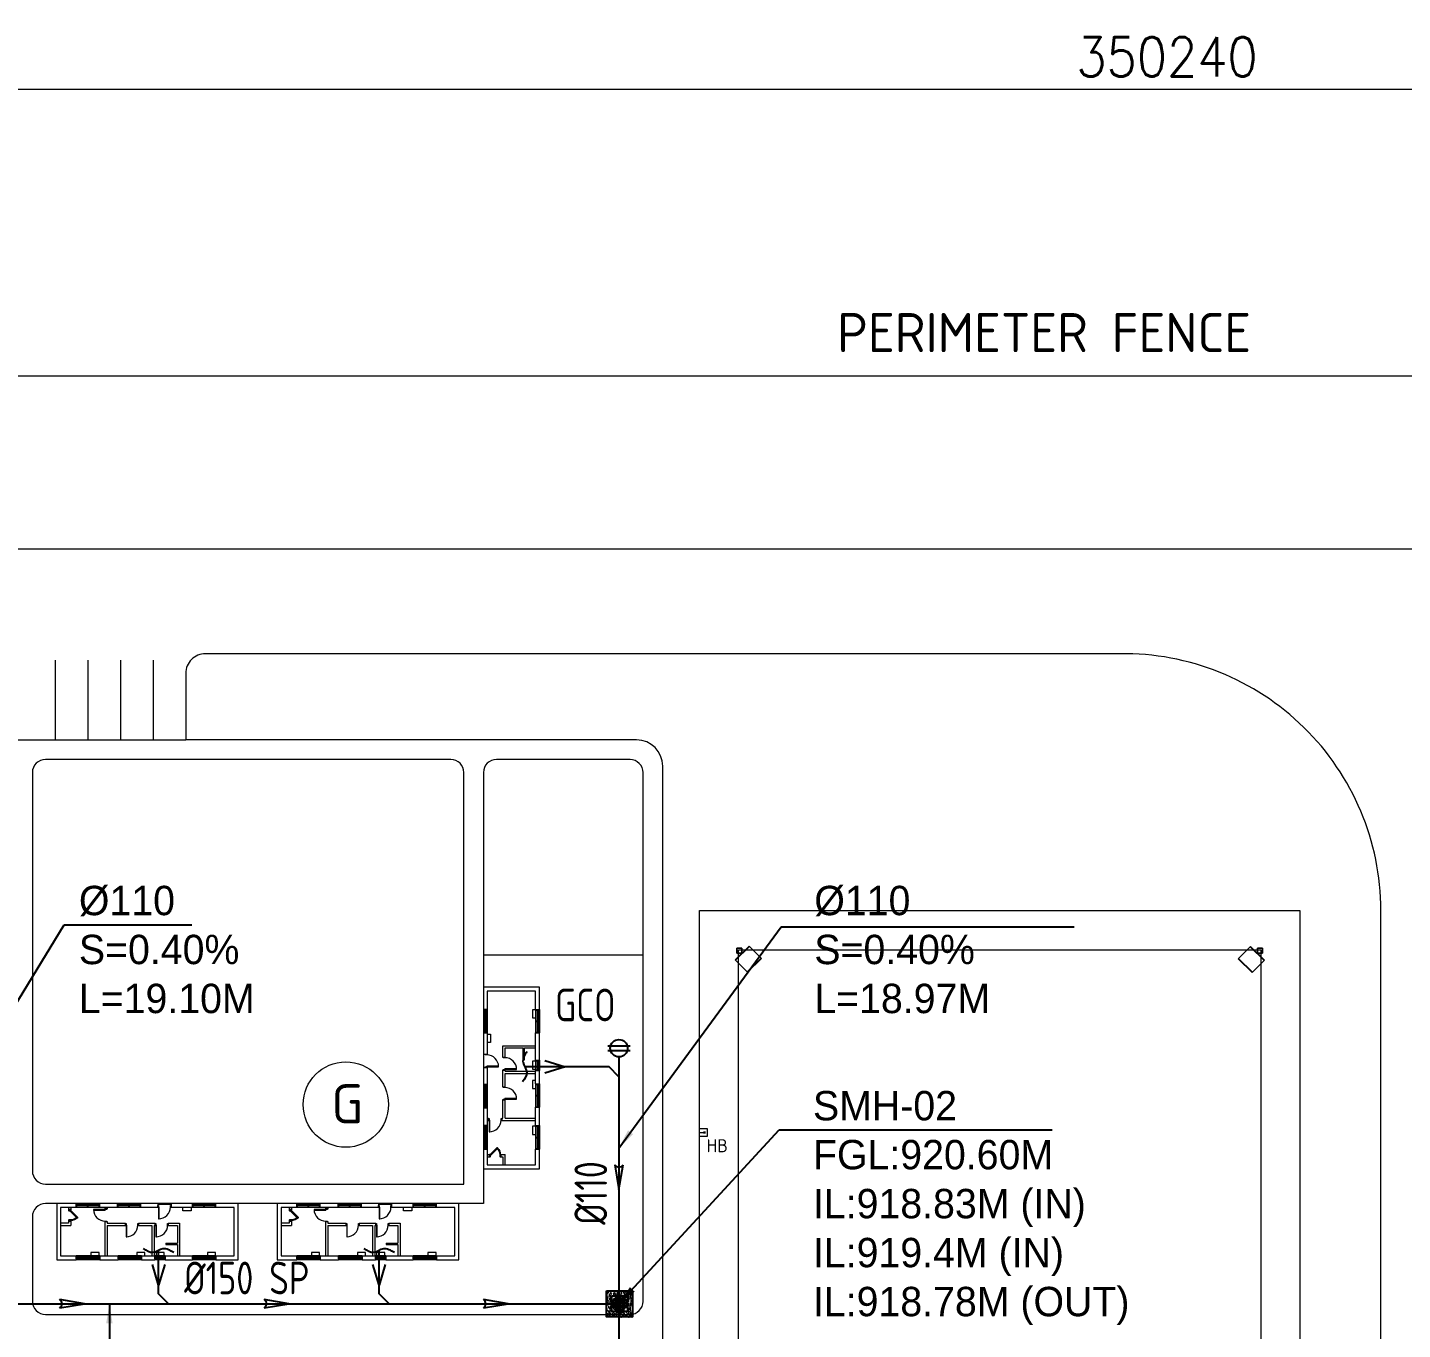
# Model space of a CAD drawing. Header units: metres. Extents: x 6917732 to 8046551, y 3602874 to 4094271.
# Drawn here: x 7232148 to 7337474, y 3994549 to 4094271 of the extents above; entities that cross this region are included whole.
import ezdxf

# ---------------------------------------------------------------- set-up
doc = ezdxf.new("R2010")
doc.units = ezdxf.units.M
doc.header["$LTSCALE"] = 0.5
doc.header["$MEASUREMENT"] = 0
doc.header["$PDMODE"] = 2
doc.header["$PDSIZE"] = 0.1
doc.linetypes.add('03000 - Plant Layout 1$0$CENTER2', pattern=[1.125, 0.75, -0.125, 0.125, -0.125])
doc.linetypes.add('HIDDEN2', pattern=[4.7625, 3.175, -1.5875])
doc.layers.get('0').update_dxf_attribs({"linetype": 'CONTINUOUS'})
doc.layers.get('Defpoints').update_dxf_attribs({"linetype": 'CONTINUOUS'})
for name, color, linetype, lineweight in [('AN-TEXT', 7, 'CONTINUOUS', 40), ('CI-PED-FOOTPATH', 44, 'CONTINUOUS', 0), ('DIMENSION', 2, 'CONTINUOUS', 18), ('Sewer Line', 4, 'CONTINUOUS', 25)]:
    doc.layers.add(name, color=color, linetype=linetype, lineweight=lineweight)
for name, color, linetype in [('AR-P-CAB', 1, 'CONTINUOUS'), ('AR-P-FRM', 5, 'CONTINUOUS'), ('AR-P-WLX', 251, 'CONTINUOUS'), ('CI-BUILDING', 2, 'CONTINUOUS'), ('CI-CEN', 1, '03000 - Plant Layout 1$0$CENTER2'), ('CI-FENCE', 4, 'FENCELINE1'), ('CI-ROAD', 11, 'CONTINUOUS'), ('CI-ROAD-CARPARK', 13, 'CONTINUOUS'), ('E-LFT2', 2, 'CONTINUOUS'), ('FESTIVE AREA', 2, 'CONTINUOUS'), ('P-Detl-Note', 2, 'CONTINUOUS'), ('RD-TXT', 7, 'CONTINUOUS'), ('SANITARY', 6, 'CONTINUOUS'), ('TXT-BLDG NO', 20, 'CONTINUOUS')]:
    doc.layers.add(name, color=color, linetype=linetype)
doc.layers.add('DLX_TERR_OBJ', color=150, linetype='CONTINUOUS', true_color=0x007fff)
doc.layers.get('CI-CEN').off()
doc.styles.add('3.5mm', font='ISO3098B.shx', dxfattribs={"height": 3.5})
doc.styles.add('BASE PLAN SEWER$0$Style-font061', font='font061.shx')
doc.styles.add('ROMANS', font='ROMANS.shx', dxfattribs={"width": 0.9})
doc.linetypes.add('FENCELINE1', pattern='A,6.35,-2.54,[133,ltypeshp.shx,S=2.54,R=0,X=-2.54,Y=0],-2.54,25.4', length=36.83)
doc.dimstyles.new('1-200', dxfattribs={"dimtxt": 3000, "dimasz": 3000, "dimexe": 1000, "dimexo": 1000, "dimgap": 1000, "dimtad": 1, "dimdec": 0, "dimdsep": 46, "dimtxsty": 'ROMANS', "dimcen": 0, "dimclrd": 5, "dimclre": 5, "dimclrt": 2, "dimadec": 0, "dimazin": 2, "dimtfac": 1, "dimtdec": 0, "dimtmove": 2, "dimatfit": 2, "dimfxl": 1, "dimtolj": 1, "dimtzin": 0, "dimlwd": -1, "dimlwe": -1, "dimarcsym": 0})

# ---------------------------------------------------------------- blocks, each defined once
blk = doc.blocks.new('flow direction')
at = {"layer": 'Sewer Line'}
for p, q in [((40, 70), (-380, 0)), ((-380, 0), (40, -70))]:
    blk.add_line(p, q, dxfattribs=at)
blk.add_arc((82, 0), 81.6, 120.66, 239.34, dxfattribs=at)
blk = doc.blocks.new('*D149')
at = {"layer": 'Defpoints', "color": 0, "lineweight": -3, "transparency": 16777216}
for p in [(7144316, 4089521), (7144316, 4067568, 33), (7494556, 4067567, 33)]:
    blk.add_point(p, dxfattribs=at)
at = {"layer": 'DIMENSION', "color": 5, "transparency": 16777216}
for p, q in [((7144316, 4067668), (7144316, 4089621)), ((7491556, 4089521), (7147316, 4089521)), ((7494556, 4067667), (7494556, 4089621))]:
    blk.add_line(p, q, dxfattribs=at)
at = {"layer": 'DIMENSION', "color": 5, "lineweight": -3, "transparency": 16777216}
for points in [[(7147316, 4090021), (7147316, 4089021), (7144316, 4089521)], [(7491556, 4090021), (7491556, 4089021), (7494556, 4089521)]]:
    blk.add_solid(points, dxfattribs=at)
at = {"layer": 'DIMENSION', "color": 2, "transparency": 16777216, "insert": (7319436, 4092021), "char_height": 3000, "attachment_point": 5, "style": 'ROMANS', "bg_fill": 3, "box_fill_scale": 1.25, "bg_fill_color": 256, "bg_fill_true_color": 13158600, "bg_fill_transparency": 0}
blk.add_mtext('\\A1;350240', dxfattribs=at)
blk = doc.blocks.new('CMU-Dr_900')
at = {"color": 15, "lineweight": 0}
blk.add_line((0, 0), (-45, 0), dxfattribs=at)
for points in [[(-950, 0), (-900, 0), (-900, -125), (-950, -125)], [(-45, 0), (0, 0), (0, 900), (-45, 900)], [(0, 0), (50, 0), (50, -125), (0, -125)]]:
    blk.add_lwpolyline(points, close=True, dxfattribs=at)
blk.add_arc((0, 0), 900, 90, 180, dxfattribs=at)
blk = doc.blocks.new('CMU-Dr_760')
blk.add_line((0, 0), (-45, 0))
for points in [[(-810, 0), (-760, 0), (-760, -125), (-810, -125)], [(-32, -32), (0, 0), (-537, 537), (-569, 506)], [(0, 0), (50, 0), (50, -125), (0, -125)]]:
    blk.add_lwpolyline(points, close=True)
blk.add_arc((0, 0), 760, 135, 180)
blk = doc.blocks.new('sdsxdc')
at = {"layer": 'AR-P-CAB', "color": 15, "lineweight": 0, "extrusion": (-1.20157e-07, -1.90105e-07, 1), "elevation": 645}
for points in [[(7271070, 4019035), (7270819, 4019035), (7270819, 4018408), (7271070, 4018408)], [(7267370, 4017165), (7267621, 4017165), (7267621, 4016538), (7267370, 4016538)], [(7271070, 4015106), (7270819, 4015106), (7270819, 4014479), (7271070, 4014479)], [(7271070, 4013629), (7270819, 4013629), (7270819, 4013002), (7271070, 4013002)], [(7271070, 4010115), (7270819, 4010115), (7270819, 4009488), (7271070, 4009488)]]:
    blk.add_lwpolyline(points, dxfattribs=at)
at = {"layer": 'AR-P-CAB', "color": 15, "lineweight": 0, "extrusion": (-2.00393e-07, 1.37106e-07, 1), "elevation": 200}
for points in [[(7244682, 4003891), (7244682, 4003640), (7244054, 4003640), (7244054, 4003891)], [(7261578, 4003891), (7261578, 4003640), (7260951, 4003640), (7260951, 4003891)], [(7237632, 4000192), (7237632, 4000443), (7237004, 4000443), (7237004, 4000192)], [(7241145, 4000192), (7241145, 4000443), (7240518, 4000443), (7240518, 4000192)], [(7242623, 4000192), (7242623, 4000443), (7241995, 4000443), (7241995, 4000192)], [(7246552, 4000191), (7246552, 4000442), (7245924, 4000442), (7245924, 4000191)], [(7254528, 4000191), (7254528, 4000442), (7253900, 4000442), (7253900, 4000191)], [(7258042, 4000191), (7258042, 4000442), (7257414, 4000442), (7257414, 4000191)], [(7259519, 4000191), (7259519, 4000442), (7258891, 4000442), (7258891, 4000191)], [(7263448, 4000191), (7263448, 4000442), (7262820, 4000442), (7262820, 4000191)]]:
    blk.add_lwpolyline(points, dxfattribs=at)
at = {"layer": 'AR-P-FRM', "color": 15, "lineweight": 0, "extrusion": (-1.20157e-07, -1.90105e-07, 1)}
for p, q in [((7267072, 4019065, 647), (7267072, 4017265, 647)), ((7267335, 4019015, 647), (7267135, 4019015, 647)), ((7267335, 4018190, 647), (7267135, 4018190, 647)), ((7267235, 4019015, 647), (7267235, 4018190, 647)), ((7267370, 4019065, 647), (7267370, 4017265, 647)), ((7271070, 4019065, 647), (7271070, 4017265, 647)), ((7271106, 4019015, 647), (7271306, 4019015, 647)), ((7271106, 4018190, 647), (7271306, 4018190, 647)), ((7271206, 4019015, 647), (7271206, 4018190, 647)), ((7271368, 4019065, 647), (7271368, 4017265, 647)), ((7267335, 4018140, 647), (7267135, 4018140, 647)), ((7267335, 4017315, 647), (7267135, 4017315, 647)), ((7267235, 4018140, 647), (7267235, 4017315, 647)), ((7271106, 4018140, 647), (7271306, 4018140, 647)), ((7271106, 4017315, 647), (7271306, 4017315, 647)), ((7271206, 4018140, 647), (7271206, 4017315, 647)), ((7267110, 4014627, 647), (7267110, 4015627, 647)), ((7271070, 4015185, 647), (7271070, 4014385, 647)), ((7271106, 4015135, 647), (7271306, 4015135, 647)), ((7271206, 4015135, 647), (7271206, 4014435, 647)), ((7271368, 4015185, 647), (7271368, 4014385, 647)), ((7271106, 4014435, 647), (7271306, 4014435, 647)), ((7267072, 4013324, 647), (7267072, 4011524, 647)), ((7267335, 4013274, 647), (7267135, 4013274, 647)), ((7267235, 4013274, 647), (7267235, 4012449, 647)), ((7267370, 4013324, 647), (7267370, 4011524, 647)), ((7271070, 4013365, 647), (7271070, 4011565, 647)), ((7271106, 4013315, 647), (7271306, 4013315, 647)), ((7271206, 4013315, 647), (7271206, 4012490, 647)), ((7271368, 4013365, 647), (7271368, 4011565, 647)), ((7267335, 4012449, 647), (7267135, 4012449, 647)), ((7267335, 4012399, 647), (7267135, 4012399, 647)), ((7267235, 4012399, 647), (7267235, 4011574, 647)), ((7271106, 4012490, 647), (7271306, 4012490, 647)), ((7271106, 4012440, 647), (7271306, 4012440, 647)), ((7271206, 4012440, 647), (7271206, 4011615, 647)), ((7267335, 4011574, 647), (7267135, 4011574, 647)), ((7271106, 4011615, 647), (7271306, 4011615, 647)), ((7267072, 4010165, 647), (7267072, 4008365, 647)), ((7267335, 4010115, 647), (7267135, 4010115, 647)), ((7267235, 4010115, 647), (7267235, 4009290, 647)), ((7267370, 4010165, 647), (7267370, 4008365, 647)), ((7271070, 4010165, 647), (7271070, 4008365, 647)), ((7271106, 4010115, 647), (7271306, 4010115, 647)), ((7271206, 4010115, 647), (7271206, 4009290, 647)), ((7271368, 4010165, 647), (7271368, 4008365, 647)), ((7267335, 4009290, 647), (7267135, 4009290, 647)), ((7267335, 4009240, 647), (7267135, 4009240, 647)), ((7267235, 4009240, 647), (7267235, 4008415, 647)), ((7271106, 4009290, 647), (7271306, 4009290, 647)), ((7271106, 4009240, 647), (7271306, 4009240, 647)), ((7271206, 4009240, 647), (7271206, 4008415, 647)), ((7267335, 4008415, 647), (7267135, 4008415, 647)), ((7271106, 4008415, 647), (7271306, 4008415, 647))]:
    blk.add_line(p, q, dxfattribs=at)
at = {"layer": 'AR-P-FRM', "color": 15, "lineweight": 0, "extrusion": (-2.00393e-07, 1.37106e-07, 1)}
for p, q in [((7237682, 4004190, 201), (7235882, 4004190, 201)), ((7237682, 4003892, 201), (7235882, 4003892, 201)), ((7235932, 4003927, 201), (7235932, 4004127, 201)), ((7236757, 4004027, 201), (7235932, 4004027, 201)), ((7236757, 4003927, 201), (7236757, 4004127, 201)), ((7236807, 4003927, 201), (7236807, 4004127, 201)), ((7237632, 4004027, 201), (7236807, 4004027, 201)), ((7237632, 4003927, 201), (7237632, 4004127, 201)), ((7240840, 4004190, 201), (7239040, 4004190, 201)), ((7240840, 4003892, 201), (7239040, 4003892, 201)), ((7239090, 4003927, 201), (7239090, 4004127, 201)), ((7239915, 4004027, 201), (7239090, 4004027, 201)), ((7239915, 4003927, 201), (7239915, 4004127, 201)), ((7239965, 4003927, 201), (7239965, 4004127, 201)), ((7240790, 4004027, 201), (7239965, 4004027, 201)), ((7240790, 4003927, 201), (7240790, 4004127, 201)), ((7242143, 4004152, 201), (7243143, 4004152, 201)), ((7246582, 4004189, 201), (7244782, 4004189, 201)), ((7246582, 4003891, 201), (7244782, 4003891, 201)), ((7244832, 4003927, 201), (7244832, 4004127, 201)), ((7245657, 4004027, 201), (7244832, 4004027, 201)), ((7245657, 4003927, 201), (7245657, 4004127, 201)), ((7245707, 4003927, 201), (7245707, 4004127, 201)), ((7246532, 4004027, 201), (7245707, 4004027, 201)), ((7246532, 4003927, 201), (7246532, 4004127, 201)), ((7254578, 4004189, 201), (7252778, 4004189, 201)), ((7254578, 4003891, 201), (7252778, 4003891, 201)), ((7252828, 4003927, 201), (7252828, 4004127, 201)), ((7253653, 4004027, 201), (7252828, 4004027, 201)), ((7253653, 4003927, 201), (7253653, 4004127, 201)), ((7253703, 4003927, 201), (7253703, 4004127, 201)), ((7254528, 4004027, 201), (7253703, 4004027, 201)), ((7254528, 4003927, 201), (7254528, 4004127, 201)), ((7257737, 4004189, 201), (7255937, 4004189, 201)), ((7257737, 4003891, 201), (7255937, 4003891, 201)), ((7255987, 4003927, 201), (7255987, 4004127, 201)), ((7256812, 4004027, 201), (7255987, 4004027, 201)), ((7256812, 4003927, 201), (7256812, 4004127, 201)), ((7256862, 4003927, 201), (7256862, 4004127, 201)), ((7257687, 4004026, 201), (7256862, 4004027, 201)), ((7257687, 4003926, 201), (7257687, 4004126, 201)), ((7259040, 4004151, 201), (7260040, 4004151, 201)), ((7263478, 4004189, 201), (7261678, 4004189, 201)), ((7263478, 4003891, 201), (7261678, 4003891, 201)), ((7261728, 4003926, 201), (7261728, 4004126, 201)), ((7262553, 4004026, 201), (7261728, 4004026, 201)), ((7262553, 4003926, 201), (7262553, 4004126, 201)), ((7262603, 4003926, 201), (7262603, 4004126, 201)), ((7263428, 4004026, 201), (7262603, 4004026, 201)), ((7263428, 4003926, 201), (7263428, 4004126, 201)), ((7237682, 4000192, 201), (7235882, 4000192, 201)), ((7237682, 3999894, 201), (7235882, 3999894, 201)), ((7235932, 4000156, 201), (7235932, 3999956, 201)), ((7236757, 4000056, 201), (7235932, 4000056, 201)), ((7236757, 4000156, 201), (7236757, 3999956, 201)), ((7236807, 4000156, 201), (7236807, 3999956, 201)), ((7237632, 4000056, 201), (7236807, 4000056, 201)), ((7237632, 4000156, 201), (7237632, 3999956, 201)), ((7240882, 4000192, 201), (7239082, 4000192, 201)), ((7240882, 3999894, 201), (7239082, 3999894, 201)), ((7239132, 4000156, 201), (7239132, 3999956, 201)), ((7239957, 4000056, 201), (7239132, 4000056, 201)), ((7239957, 4000156, 201), (7239957, 3999956, 201)), ((7240007, 4000156, 201), (7240007, 3999956, 201)), ((7240832, 4000056, 201), (7240007, 4000056, 201)), ((7240832, 4000156, 201), (7240832, 3999956, 201)), ((7242702, 4000192, 201), (7241902, 4000192, 201)), ((7242702, 3999894, 201), (7241902, 3999894, 201)), ((7241952, 4000156, 201), (7241952, 3999956, 201)), ((7242652, 4000056, 201), (7241952, 4000056, 201)), ((7242652, 4000156, 201), (7242652, 3999956, 201)), ((7246582, 4000191, 201), (7244782, 4000191, 201)), ((7246582, 3999893, 201), (7244782, 3999893, 201)), ((7244832, 4000156, 201), (7244832, 3999956, 201)), ((7245657, 4000056, 201), (7244832, 4000056, 201)), ((7245657, 4000156, 201), (7245657, 3999956, 201)), ((7245707, 4000156, 201), (7245707, 3999956, 201)), ((7246532, 4000056, 201), (7245707, 4000056, 201)), ((7246532, 4000156, 201), (7246532, 3999956, 201)), ((7254578, 4000191, 201), (7252778, 4000191, 201)), ((7254578, 3999893, 201), (7252778, 3999893, 201)), ((7252828, 4000156, 201), (7252828, 3999956, 201)), ((7253653, 4000056, 201), (7252828, 4000056, 201)), ((7253653, 4000156, 201), (7253653, 3999956, 201)), ((7253703, 4000156, 201), (7253703, 3999956, 201)), ((7254528, 4000056, 201), (7253703, 4000056, 201)), ((7254528, 4000156, 201), (7254528, 3999956, 201)), ((7257778, 4000191, 201), (7255978, 4000191, 201)), ((7257778, 3999893, 201), (7255978, 3999893, 201)), ((7256028, 4000156, 201), (7256028, 3999956, 201)), ((7256853, 4000056, 201), (7256028, 4000056, 201)), ((7256853, 4000156, 201), (7256853, 3999956, 201)), ((7256903, 4000156, 201), (7256903, 3999956, 201)), ((7257728, 4000055, 201), (7256903, 4000056, 201)), ((7257728, 4000155, 201), (7257728, 3999955, 201)), ((7259598, 4000191, 201), (7258798, 4000191, 201)), ((7259598, 3999893, 201), (7258798, 3999893, 201)), ((7258848, 4000155, 201), (7258848, 3999955, 201)), ((7259548, 4000055, 201), (7258848, 4000055, 201)), ((7259548, 4000155, 201), (7259548, 3999955, 201)), ((7263478, 4000191, 201), (7261678, 4000191, 201)), ((7263478, 3999893, 201), (7261678, 3999893, 201)), ((7261728, 4000155, 201), (7261728, 3999955, 201)), ((7262553, 4000055, 201), (7261728, 4000055, 201)), ((7262553, 4000155, 201), (7262553, 3999955, 201)), ((7262603, 4000155, 201), (7262603, 3999955, 201)), ((7263428, 4000055, 201), (7262603, 4000055, 201)), ((7263428, 4000155, 201), (7263428, 3999955, 201))]:
    blk.add_line(p, q, dxfattribs=at)
at = {"layer": 'AR-P-FRM', "color": 15, "lineweight": 0, "extrusion": (-1.20157e-07, -1.90105e-07, 1), "elevation": 645}
for points in [[(7267335, 4017265), (7267335, 4019065), (7267135, 4019065), (7267135, 4017265)], [(7271106, 4017265), (7271106, 4019065), (7271306, 4019065), (7271306, 4017265)], [(7271106, 4014385), (7271106, 4015185), (7271306, 4015185), (7271306, 4014385)], [(7267335, 4011524), (7267335, 4013324), (7267135, 4013324), (7267135, 4011524)], [(7271106, 4011565), (7271106, 4013365), (7271306, 4013365), (7271306, 4011565)], [(7267335, 4008365), (7267335, 4010165), (7267135, 4010165), (7267135, 4008365)], [(7271106, 4008365), (7271106, 4010165), (7271306, 4010165), (7271306, 4008365)]]:
    blk.add_lwpolyline(points, close=True, dxfattribs=at)
at = {"layer": 'AR-P-FRM', "color": 15, "lineweight": 0, "extrusion": (-2.00393e-07, 1.37106e-07, 1), "elevation": 200}
for points in [[(7235882, 4003927), (7237682, 4003927), (7237682, 4004127), (7235882, 4004127)], [(7239040, 4003927), (7240840, 4003927), (7240840, 4004127), (7239040, 4004127)], [(7244782, 4003927), (7246582, 4003927), (7246582, 4004127), (7244782, 4004127)], [(7252778, 4003927), (7254578, 4003927), (7254578, 4004127), (7252778, 4004127)], [(7255937, 4003927), (7257737, 4003926), (7257737, 4004126), (7255937, 4004127)], [(7261678, 4003926), (7263478, 4003926), (7263478, 4004126), (7261678, 4004126)], [(7235882, 4000156), (7237682, 4000156), (7237682, 3999956), (7235882, 3999956)], [(7239082, 4000156), (7240882, 4000156), (7240882, 3999956), (7239082, 3999956)], [(7241902, 4000156), (7242702, 4000156), (7242702, 3999956), (7241902, 3999956)], [(7244782, 4000156), (7246582, 4000156), (7246582, 3999956), (7244782, 3999956)], [(7252778, 4000156), (7254578, 4000156), (7254578, 3999956), (7252778, 3999956)], [(7255978, 4000156), (7257778, 4000155), (7257778, 3999955), (7255978, 3999956)], [(7258798, 4000155), (7259598, 4000155), (7259598, 3999955), (7258798, 3999955)], [(7261678, 4000155), (7263478, 4000155), (7263478, 3999955), (7261678, 3999955)]]:
    blk.add_lwpolyline(points, close=True, dxfattribs=at)
at = {"layer": 'AR-P-WLX', "color": 15, "lineweight": 0, "extrusion": (-1.20157e-07, -1.90105e-07, 1)}
for p, q in [((7267370, 4019065, 647), (7267072, 4019065, 647)), ((7271070, 4019065, 647), (7271368, 4019065, 647)), ((7267370, 4017265, 647), (7267072, 4017265, 647)), ((7271070, 4017265, 647), (7271368, 4017265, 647)), ((7268570, 4015415, 647), (7268570, 4016285, 647)), ((7268570, 4016285, 647), (7271070, 4016285, 647)), ((7268740, 4015415, 647), (7268740, 4016115, 647)), ((7268740, 4016115, 647), (7270111, 4016115, 647)), ((7270111, 4015215, 647), (7270111, 4016115, 647)), ((7270211, 4015215, 647), (7270211, 4016115, 647)), ((7270211, 4016115, 647), (7271070, 4016115, 647)), ((7267072, 4015627, 647), (7267370, 4015627, 647)), ((7268570, 4015415, 647), (7268740, 4015415, 647)), ((7270111, 4015215, 647), (7270211, 4015215, 647)), ((7271070, 4015185, 647), (7271368, 4015185, 647)), ((7267072, 4014627, 647), (7267370, 4014627, 647)), ((7268570, 4013135, 647), (7268570, 4014415, 647)), ((7268570, 4014415, 647), (7268740, 4014415, 647)), ((7268740, 4014335, 647), (7268740, 4014415, 647)), ((7268740, 4014335, 647), (7271070, 4014335, 647)), ((7268740, 4014165, 647), (7271070, 4014165, 647)), ((7268740, 4013135, 647), (7268740, 4014165, 647)), ((7271070, 4014385, 647), (7271368, 4014385, 647)), ((7267370, 4013324, 647), (7267072, 4013324, 647)), ((7268570, 4013135, 647), (7268740, 4013135, 647)), ((7271070, 4013365, 647), (7271368, 4013365, 647)), ((7268570, 4010735, 647), (7268570, 4012135, 647)), ((7268570, 4012135, 647), (7268740, 4012135, 647)), ((7268740, 4010735, 647), (7268740, 4012135, 647)), ((7267370, 4011524, 647), (7267072, 4011524, 647)), ((7271070, 4011565, 647), (7271368, 4011565, 647)), ((7267370, 4010165, 647), (7267072, 4010165, 647)), ((7267370, 4010735, 647), (7267470, 4010735, 647)), ((7267370, 4010565, 647), (7267470, 4010565, 647)), ((7267470, 4010735, 647), (7267470, 4010565, 647)), ((7268470, 4010735, 647), (7268470, 4010565, 647)), ((7268470, 4010735, 647), (7268570, 4010735, 647)), ((7268470, 4010565, 647), (7271070, 4010565, 647)), ((7268740, 4010735, 647), (7271070, 4010735, 647)), ((7271070, 4010165, 647), (7271368, 4010165, 647)), ((7267370, 4008365, 647), (7267072, 4008365, 647)), ((7267370, 4007945, 647), (7267540, 4007945, 647)), ((7267370, 4007775, 647), (7267540, 4007775, 647)), ((7267540, 4007775, 647), (7267540, 4007945, 647)), ((7268400, 4007945, 647), (7268740, 4007945, 647)), ((7268400, 4007775, 647), (7268400, 4007945, 647)), ((7268400, 4007775, 647), (7268570, 4007775, 647)), ((7268570, 4007775, 647), (7268570, 4007165, 647)), ((7268740, 4007165, 647), (7268740, 4007945, 647)), ((7271070, 4008365, 647), (7271368, 4008365, 647))]:
    blk.add_line(p, q, dxfattribs=at)
at = {"layer": 'AR-P-WLX', "color": 15, "lineweight": 0, "extrusion": (-2.00393e-07, 1.37106e-07, 1)}
for p, q in [((7235292, 4003892, 201), (7235292, 4003722, 201)), ((7235292, 4003722, 201), (7235462, 4003722, 201)), ((7235462, 4003892, 201), (7235462, 4003722, 201)), ((7235882, 4003892, 201), (7235882, 4004190, 201)), ((7237682, 4003892, 201), (7237682, 4004190, 201)), ((7238082, 4003892, 201), (7238082, 4003792, 201)), ((7238252, 4003792, 201), (7238082, 4003792, 201)), ((7238252, 4003892, 201), (7238252, 4003792, 201)), ((7239040, 4003892, 201), (7239040, 4004190, 201)), ((7240840, 4003892, 201), (7240840, 4004190, 201)), ((7242143, 4004190, 201), (7242143, 4003892, 201)), ((7243143, 4004190, 201), (7243143, 4003892, 201)), ((7244782, 4003891, 201), (7244782, 4004189, 201)), ((7246582, 4003891, 201), (7246582, 4004189, 201)), ((7252188, 4003891, 201), (7252188, 4003721, 201)), ((7252188, 4003721, 201), (7252358, 4003721, 201)), ((7252358, 4003891, 201), (7252358, 4003721, 201)), ((7252778, 4003891, 201), (7252778, 4004189, 201)), ((7254578, 4003891, 201), (7254578, 4004189, 201)), ((7254978, 4003891, 201), (7254978, 4003791, 201)), ((7255148, 4003791, 201), (7254978, 4003791, 201)), ((7255148, 4003891, 201), (7255148, 4003791, 201)), ((7255937, 4003891, 201), (7255937, 4004189, 201)), ((7257737, 4003891, 201), (7257737, 4004189, 201)), ((7259040, 4004189, 201), (7259040, 4003891, 201)), ((7260040, 4004189, 201), (7260040, 4003891, 201)), ((7261678, 4003891, 201), (7261678, 4004189, 201)), ((7263478, 4003891, 201), (7263478, 4004189, 201)), ((7235292, 4002692, 201), (7234682, 4002692, 201)), ((7234682, 4002522, 201), (7235462, 4002522, 201)), ((7235292, 4002862, 201), (7235292, 4002692, 201)), ((7235292, 4002862, 201), (7235462, 4002862, 201)), ((7235462, 4002862, 201), (7235462, 4002522, 201)), ((7238252, 4002792, 201), (7238082, 4002792, 201)), ((7238082, 4002792, 201), (7238082, 4000192, 201)), ((7238252, 4002792, 201), (7238252, 4002692, 201)), ((7238252, 4002692, 201), (7239652, 4002692, 201)), ((7238252, 4002522, 201), (7238252, 4000192, 201)), ((7238252, 4002522, 201), (7239652, 4002522, 201)), ((7239652, 4002692, 201), (7239652, 4002522, 201)), ((7240652, 4002692, 201), (7241932, 4002692, 201)), ((7240652, 4002692, 201), (7240652, 4002522, 201)), ((7240652, 4002522, 201), (7241682, 4002522, 201)), ((7241682, 4002522, 201), (7241682, 4000192, 201)), ((7241852, 4002522, 201), (7241852, 4000192, 201)), ((7241852, 4002522, 201), (7241932, 4002522, 201)), ((7241932, 4002692, 201), (7241932, 4002522, 201)), ((7242932, 4002692, 201), (7243802, 4002691, 201)), ((7242932, 4002692, 201), (7242932, 4002522, 201)), ((7242932, 4002522, 201), (7243632, 4002522, 201)), ((7243632, 4002522, 201), (7243632, 4001150, 201)), ((7243802, 4002691, 201), (7243802, 4000191, 201)), ((7252188, 4002691, 201), (7251578, 4002691, 201)), ((7251578, 4002521, 201), (7252358, 4002521, 201)), ((7252188, 4002861, 201), (7252188, 4002691, 201)), ((7252188, 4002861, 201), (7252358, 4002861, 201)), ((7252358, 4002861, 201), (7252358, 4002521, 201)), ((7255148, 4002791, 201), (7254978, 4002791, 201)), ((7254978, 4002791, 201), (7254978, 4000191, 201)), ((7255148, 4002791, 201), (7255148, 4002691, 201)), ((7255148, 4002691, 201), (7256548, 4002691, 201)), ((7255148, 4002521, 201), (7255148, 4000191, 201)), ((7255148, 4002521, 201), (7256548, 4002521, 201)), ((7256548, 4002691, 201), (7256548, 4002521, 201)), ((7257548, 4002691, 201), (7258828, 4002691, 201)), ((7257548, 4002691, 201), (7257548, 4002521, 201)), ((7257548, 4002521, 201), (7258578, 4002521, 201)), ((7258578, 4002521, 201), (7258578, 4000191, 201)), ((7258748, 4002521, 201), (7258748, 4000191, 201)), ((7258748, 4002521, 201), (7258828, 4002521, 201)), ((7258828, 4002691, 201), (7258828, 4002521, 201)), ((7259828, 4002691, 201), (7260698, 4002691, 201)), ((7259828, 4002691, 201), (7259828, 4002521, 201)), ((7259828, 4002521, 201), (7260528, 4002521, 201)), ((7260528, 4002521, 201), (7260528, 4001150, 201)), ((7260698, 4002691, 201), (7260698, 4000191, 201)), ((7242732, 4001150, 201), (7243632, 4001150, 201)), ((7242732, 4001150, 201), (7242732, 4001050, 201)), ((7242732, 4001050, 201), (7243632, 4001050, 201)), ((7243632, 4001050, 201), (7243632, 4000191, 201)), ((7259628, 4001150, 201), (7260528, 4001150, 201)), ((7259628, 4001150, 201), (7259628, 4001050, 201)), ((7259628, 4001050, 201), (7260528, 4001050, 201)), ((7260528, 4001050, 201), (7260528, 4000191, 201)), ((7235882, 4000192, 201), (7235882, 3999894, 201)), ((7237682, 4000192, 201), (7237682, 3999894, 201)), ((7239082, 4000192, 201), (7239082, 3999894, 201)), ((7240882, 4000192, 201), (7240882, 3999894, 201)), ((7241902, 4000192, 201), (7241902, 3999894, 201)), ((7242702, 4000192, 201), (7242702, 3999894, 201)), ((7244782, 4000191, 201), (7244782, 3999893, 201)), ((7246582, 4000191, 201), (7246582, 3999893, 201)), ((7252778, 4000191, 201), (7252778, 3999893, 201)), ((7254578, 4000191, 201), (7254578, 3999893, 201)), ((7255978, 4000191, 201), (7255978, 3999893, 201)), ((7257778, 4000191, 201), (7257778, 3999893, 201)), ((7258798, 4000191, 201), (7258798, 3999893, 201)), ((7259598, 4000191, 201), (7259598, 3999893, 201)), ((7261678, 4000191, 201), (7261678, 3999893, 201)), ((7263478, 4000191, 201), (7263478, 3999893, 201))]:
    blk.add_line(p, q, dxfattribs=at)
at = {"layer": 'AR-P-WLX', "color": 15, "lineweight": 0, "extrusion": (-1.20157e-07, -1.90105e-07, 1), "elevation": 645}
for points in [[(7271368, 4019065), (7271368, 4020763), (7267072, 4020763), (7267072, 4019065)], [(7271070, 4019065), (7271070, 4020465), (7267370, 4020465), (7267370, 4019065)], [(7267072, 4017265), (7267072, 4015627)], [(7267370, 4017265), (7267370, 4015627)], [(7271070, 4015185), (7271070, 4017265)], [(7271368, 4015185), (7271368, 4017265)], [(7267072, 4014627), (7267072, 4013324)], [(7267370, 4014627), (7267370, 4013324)], [(7271070, 4013365), (7271070, 4014385)], [(7271368, 4013365), (7271368, 4014385)], [(7267072, 4011524), (7267072, 4010165)], [(7267370, 4011524), (7267370, 4010165)], [(7271070, 4010165), (7271070, 4011565)], [(7271368, 4010165), (7271368, 4011565)], [(7267072, 4008365), (7267072, 4006867), (7271368, 4006867), (7271368, 4008365)], [(7267370, 4008365), (7267370, 4007165), (7271070, 4007165), (7271070, 4008365)]]:
    blk.add_lwpolyline(points, dxfattribs=at)
at = {"layer": 'AR-P-WLX', "color": 15, "lineweight": 0, "extrusion": (-2.00393e-07, 1.37106e-07, 1), "elevation": 200}
for points in [[(7235882, 4004190), (7234384, 4004190), (7234384, 3999894), (7235882, 3999894)], [(7235882, 4003892), (7234682, 4003892), (7234682, 4000192), (7235882, 4000192)], [(7239040, 4004190), (7237682, 4004190)], [(7239040, 4003892), (7237682, 4003892)], [(7242143, 4004190), (7240840, 4004190)], [(7242143, 4003892), (7240840, 4003892)], [(7244782, 4004189), (7243143, 4004190)], [(7244782, 4003891), (7243143, 4003892)], [(7246582, 3999893), (7248280, 3999893), (7248280, 4004189), (7246582, 4004189)], [(7246582, 4000191), (7247982, 4000191), (7247982, 4003891), (7246582, 4003891)], [(7252778, 4004189), (7251280, 4004189), (7251280, 3999893), (7252778, 3999893)], [(7252778, 4003891), (7251578, 4003891), (7251578, 4000191), (7252778, 4000191)], [(7255937, 4004189), (7254578, 4004189)], [(7255937, 4003891), (7254578, 4003891)], [(7259040, 4004189), (7257737, 4004189)], [(7259040, 4003891), (7257737, 4003891)], [(7261678, 4004189), (7260040, 4004189)], [(7261678, 4003891), (7260040, 4003891)], [(7263478, 3999893), (7265176, 3999893), (7265176, 4004189), (7263478, 4004189)], [(7263478, 4000191), (7264878, 4000191), (7264878, 4003891), (7263478, 4003891)], [(7237682, 4000192), (7239082, 4000192)], [(7237682, 3999894), (7239082, 3999894)], [(7240882, 4000192), (7241902, 4000192)], [(7240882, 3999894), (7241902, 3999894)], [(7242702, 4000192), (7244782, 4000191)], [(7242702, 3999894), (7244782, 3999893)], [(7254578, 4000191), (7255978, 4000191)], [(7254578, 3999893), (7255978, 3999893)], [(7257778, 4000191), (7258798, 4000191)], [(7257778, 3999893), (7258798, 3999893)], [(7259598, 4000191), (7261678, 4000191)], [(7259598, 3999893), (7261678, 3999893)]]:
    blk.add_lwpolyline(points, dxfattribs=at)
at = {"layer": 'CI-BUILDING', "color": 15, "linetype": 'Continuous', "lineweight": 0, "const_width": 1, "elevation": 33, "flags": 128}
for points in [[(7271368, 4006867), (7267072, 4006867), (7267072, 4020763), (7271368, 4020763)], [(7248280, 3999893), (7234384, 3999894), (7234384, 4004190), (7248280, 4004189)], [(7265176, 3999893), (7251280, 3999893), (7251280, 4004189), (7265176, 4004189)]]:
    blk.add_lwpolyline(points, close=True, dxfattribs=at)
at = {"layer": 'CI-FENCE', "color": 15, "linetype": 'FENCELINE1', "lineweight": 0, "ltscale": 0.5}
blk.add_line((7494656, 4067566, 33), (7144416, 4067566, 33), dxfattribs=at)
at = {"layer": 'CI-PED-FOOTPATH', "color": 15, "lineweight": 0}
for p, q in [((7278805, 4039705, 0), (7244275, 4039706, 0)), ((7240373, 4038207, 0), (7233522, 4038207, 0)), ((7264573, 4038206, 0), (7240373, 4038207, 0)), ((7278305, 4038205, 0), (7268073, 4038206, 0)), ((7232522, 4037207, 0), (7232521, 4006690, 0)), ((7265572, 4005689, 0), (7265573, 4037206, 0)), ((7267073, 4037206, 0), (7267072, 4004189, 0)), ((7279302, 3996705, 0), (7279305, 4037205, 0)), ((7280799, 3934178, 0), (7280805, 4037705, 0)), ((7267073, 4023255), (7279305, 4023255)), ((7233521, 4005690, 0), (7265572, 4005689, 0)), ((7267072, 4004189, 0), (7233521, 4004190, 0)), ((7232521, 4003190, 0), (7232521, 3996708, 0)), ((7233521, 3995708, 0), (7278302, 3995705, 0))]:
    blk.add_line(p, q, dxfattribs=at)
at = {"layer": 'CI-PED-FOOTPATH', "color": 15, "lineweight": 0, "flags": 128}
blk.add_lwpolyline([(7283621, 4026635), (7329621, 4026635), (7329621, 3950635), (7283621, 3950635)], close=True, dxfattribs=at)
at = {"layer": 'CI-PED-FOOTPATH', "color": 15, "lineweight": 0}
for centre, radius, start, end in [((7278805, 4037705, 0), 2000, 359.99797, 89.98777), ((7233522, 4037207, 0), 1000, 89.99735, 179.99784), ((7264573, 4037206, 0), 1000, 359.99797, 89.99735), ((7268073, 4037206, 0), 1000, 89.99735, 179.99797), ((7278305, 4037205, 0), 1000, 359.99674, 89.99735), ((7233521, 4006690, 0), 1000, 179.99784, 269.99797), ((7233521, 4003190, 0), 1000, 89.99797, 179.99784), ((7233521, 3996708, 0), 1000, 179.99784, 269.99674), ((7278302, 3996705, 0), 1000, 269.99674, 359.99674)]:
    blk.add_arc(centre, radius, start, end, dxfattribs=at)
at = {"layer": 'CI-ROAD', "color": 15, "lineweight": 0}
for p, q in [((7460057, 4054298), (7217775, 4054308)), ((7315821, 4046304, 33), (7245775, 4046306, 33)), ((7244275, 4044806, 33), (7244275, 4039707, 33)), ((7219275, 4039708, 33), (7244275, 4039706, 33)), ((7335801, 3908178, -1114), (7335820, 4026659, 33))]:
    blk.add_line(p, q, dxfattribs=at)
for centre, radius, start, end in [((7245775, 4044806, 33), 1500, 89.9979, 179.99833), ((7316121, 4026607, 33), 19699, 0.14938, 90.87408)]:
    blk.add_arc(centre, radius, start, end, dxfattribs=at)
at = {"layer": 'CI-ROAD-CARPARK', "color": 15, "lineweight": 0, "elevation": 33, "flags": 128}
for points in [[(7234275, 4045807), (7234275, 4039707)], [(7236775, 4045807), (7236775, 4039707)], [(7239275, 4045807), (7239275, 4039707)], [(7241775, 4045807), (7241775, 4039707)]]:
    blk.add_lwpolyline(points, dxfattribs=at)
at = {"layer": 'FESTIVE AREA', "color": 15, "lineweight": 0}
blk.add_lwpolyline([(7286621, 4023635), (7326621, 4023635), (7326621, 3953635), (7286621, 3953635)], close=True, dxfattribs=at)
at = {"layer": 'AR-P-FRM', "color": 15, "lineweight": 0, "extrusion": (-1.20157e-07, -1.90105e-07, 1)}
for p, rotation in [((7267333, 4014677, 645), 269.9979690361826), ((7268718, 4014465, 645), 269.9979690361826), ((7268718, 4012185, 645), 269.9979690361826), ((7267520, 4010588, 645), 179.9979690361826)]:
    blk.add_blockref('CMU-Dr_900', p, dxfattribs=dict(at, rotation=rotation))
at = {"layer": 'AR-P-FRM', "color": 15, "lineweight": 0, "extrusion": (-1.20157e-07, -1.90105e-07, 1), "xscale": -1, "rotation": 359.9979690361826}
blk.add_blockref('CMU-Dr_760', (7267590, 4007923, 645), dxfattribs=at)
at = {"layer": 'AR-P-FRM', "color": 15, "lineweight": 0, "extrusion": (-2.00393e-07, 1.37106e-07, 1), "xscale": -0.9999999999999911, "rotation": 269.9979690361845}
for p in [(7235439, 4003672, 200), (7252336, 4003671, 200)]:
    blk.add_blockref('CMU-Dr_760', p, dxfattribs=at)
at = {"layer": 'AR-P-FRM', "color": 15, "lineweight": 0, "extrusion": (-2.00393e-07, 1.37106e-07, 1)}
for p, rotation in [((7238104, 4003742, 200), 89.99796903618456), ((7242193, 4003929, 200), 179.9979690361845), ((7255001, 4003741, 200), 89.99796903618456), ((7259090, 4003928, 200), 179.9979690361845), ((7239702, 4002544, 200), 179.9979690361845), ((7241982, 4002544, 200), 179.9979690361845), ((7256598, 4002544, 200), 179.9979690361845), ((7258878, 4002543, 200), 179.9979690361845)]:
    blk.add_blockref('CMU-Dr_900', p, dxfattribs=dict(at, rotation=rotation))
blk = doc.blocks.new('15 mast')
at = {"layer": 'DLX_TERR_OBJ', "color": 15, "lineweight": 0}
for points in [[(7285931, 4023041, 33), (7287345, 4024455, 33)], [(7287345, 4024455, 33), (7285931, 4023041, 33)], [(7287381, 4024420, 33), (7285967, 4023006, 33)], [(7285967, 4023006, 33), (7287381, 4024420, 33)], [(7286104, 4024246, 33), (7286604, 4024246, 33)], [(7286104, 4023746, 33), (7286104, 4024246, 33)], [(7286604, 4024246, 33), (7286104, 4024246, 33)], [(7286104, 4024246, 33), (7286104, 4023746, 33)], [(7286104, 4024246, 33), (7286104, 4023746, 33)], [(7286104, 4023746, 33), (7286104, 4024246, 33)], [(7286104, 4024246, 33), (7286104, 4024246, 33)], [(7286604, 4024246, 33), (7286104, 4024246, 33)], [(7286104, 4024246, 33), (7286104, 4024246, 33)], [(7286104, 4024246, 33), (7286604, 4024246, 33)], [(7286104, 4023746, 33), (7286604, 4023746, 33)], [(7286604, 4023746, 33), (7286104, 4023746, 33)], [(7286104, 4023746, 33), (7286104, 4023746, 33)], [(7286604, 4023746, 33), (7286104, 4023746, 33)], [(7286104, 4023746, 33), (7286604, 4023746, 33)], [(7286104, 4023746, 33), (7286104, 4023746, 33)], [(7286604, 4024246, 33), (7286604, 4023746, 33)], [(7286604, 4023746, 33), (7286604, 4024246, 33)], [(7286604, 4024246, 33), (7286604, 4024246, 33)], [(7286604, 4024246, 33), (7286604, 4023746, 33)], [(7286604, 4023746, 33), (7286604, 4024246, 33)], [(7286604, 4024246, 33), (7286604, 4024246, 33)], [(7286604, 4023746, 33), (7286604, 4023746, 33)], [(7286604, 4023746, 33), (7286604, 4023746, 33)], [(7287381, 4024420, 33), (7287345, 4024455, 33)], [(7287345, 4024455, 33), (7288570, 4023231, 33)], [(7287345, 4024455, 33), (7287381, 4024420, 33)], [(7288570, 4023231, 33), (7287345, 4024455, 33)], [(7288606, 4023195, 33), (7287381, 4024420, 33)], [(7287381, 4024420, 33), (7288606, 4023195, 33)], [(7285967, 4023006, 33), (7285931, 4023041, 33)], [(7287156, 4021816, 33), (7285931, 4023041, 33)], [(7285931, 4023041, 33), (7285967, 4023006, 33)], [(7285931, 4023041, 33), (7287156, 4021816, 33)], [(7285967, 4023006, 33), (7287191, 4021781, 33)], [(7287191, 4021781, 33), (7285967, 4023006, 33)], [(7288570, 4023231, 33), (7287156, 4021816, 33)], [(7287156, 4021816, 33), (7288570, 4023231, 33)], [(7287191, 4021781, 33), (7288606, 4023195, 33)], [(7288606, 4023195, 33), (7287191, 4021781, 33)], [(7288606, 4023195, 33), (7288570, 4023231, 33)], [(7288570, 4023231, 33), (7288606, 4023195, 33)], [(7287156, 4021816, 33), (7287191, 4021781, 33)], [(7287191, 4021781, 33), (7287156, 4021816, 33)]]:
    blk.add_polyline3d(points, dxfattribs=at)
blk = doc.blocks.new('A$C65520D9C')
at = {"color": 15, "lineweight": 0, "elevation": -33}
blk.add_lwpolyline([(-211034, -57632), (-210434, -57632), (-210434, -58232), (-211034, -58232)], close=True, dxfattribs=at)
for points in [[(-210693, -57858), (-210693, -58006)], [(-210633, -57858), (-210633, -58006)], [(-211034, -57932), (-210587, -57932)]]:
    blk.add_lwpolyline(points, dxfattribs=at)
at = {"layer": 'CI-PED-FOOTPATH', "color": 15, "lineweight": 0, "elevation": -33, "flags": 128}
blk.add_lwpolyline([(-211034, -40932), (-165034, -40932), (-165034, -116932), (-211034, -116932)], close=True, dxfattribs=at)
at = {"layer": 'FESTIVE AREA', "color": 15, "lineweight": 0, "elevation": -33}
blk.add_lwpolyline([(-208034, -43932), (-168034, -43932), (-168034, -113932), (-208034, -113932)], close=True, dxfattribs=at)
at = {"layer": 'CI-CEN', "color": 8, "linetype": 'HIDDEN2', "lineweight": 0, "ltscale": 2000}
blk.add_blockref('sdsxdc', (-7494656, -4067566, -33), dxfattribs=at)
at = {"layer": 'E-LFT2', "color": 15, "lineweight": 0, "xscale": 0.75, "yscale": 0.75, "zscale": 0.75}
blk.add_blockref('15 mast', (-5672746, -3061992, -58), dxfattribs=at)
at = {"layer": 'E-LFT2', "color": 15, "lineweight": 0, "xscale": 0.75, "yscale": 0.75, "zscale": 0.75, "rotation": 270}
blk.add_blockref('15 mast', (-3186094, 5420771, -58), dxfattribs=at)
at = {"layer": 'AN-TEXT', "color": 15, "lineweight": 0, "style": '3.5mm'}
blk.add_text('HB', height=1000, dxfattribs=at).set_placement((-210493, -59440, -33))
blk = doc.blocks.new('A$C021B369C')
at = {"layer": 'RD-TXT', "color": 2}
blk.add_blockref('A$C65520D9C', (0, 0), dxfattribs=at)

msp = doc.modelspace()

# ---------------------------------------------------------------- hatches: boundary and pattern name
at = {"layer": 'Sewer Line'}
h = msp.add_hatch(dxfattribs=at)
h.set_pattern_fill('AR-CONC', color=8, scale=2)
h.set_pattern_definition([(50, (6700867, 3864582.95), (364.36934, -31.87817), [38.1, -419.1]), (355, (6700867, 3864582.95), (-70.48684, 382.1137), [30.48, -335.28117]), (100.451445, (6700897.37, 3864580.3), (293.8825, 350.2355), [32.38002, -356.1805]), (46.1842, (6700867, 3864684.55), (542.15808, -84.08466), [57.15, -628.65]), (96.63556, (6700912.2, 3864677.54), (474.80827, 494.85225), [48.57005, -534.2712]), (351.18415, (6700867, 3864684.55), (474.80827, 494.85225), [45.71993, -502.91946]), (21, (6700917.8, 3864659.15), (303.22878, -204.5304), [38.1, -419.1]), (326, (6700917.8, 3864659.15), (123.60406, 368.37593), [30.48, -335.28]), (71.451445, (6700943.07, 3864642.1), (426.83284, 163.84554), [32.38002, -356.17988]), (37.5, (6700867, 3864582.95), (6.177207, 169.110078), [0, -331.216, 0, -340.36, 0, -336.55]), (7.5, (6700867, 3864582.95), (133.639325, 200.36115), [0, -194.056, 0, -323.596, 0, -128.27]), (327.5, (6700753.72, 3864582.95), (271.18119, -11.457488), [0, -127, 0, -396.24, 0, -525.78]), (317.5, (6700702.92, 3864582.95), (296.25836, 50.85298), [0, -165.1, 0, -263.144, 0, -373.38])])
h.paths.add_polyline_path([(7276496.5, 3997518.3), (7278496.5, 3997518.3), (7278496.5, 3995518.3), (7276496.5, 3995518.3)])
h.paths.add_polyline_path([(7276896.5, 3997118.3), (7278096.5, 3997118.3), (7278096.5, 3995918.3), (7276896.5, 3995918.3)], flags=16)
h = msp.add_hatch(dxfattribs=at)
h.set_pattern_fill('ANGLE', color=8, scale=20)
h.set_pattern_definition([(0, (6700867, 3864582.95), (0, 139.7), [101.6, -38.1]), (90, (6700867, 3864582.95), (-139.7, 9e-15), [101.6, -38.1])])
edge = h.paths.add_edge_path()
edge.add_arc((7277496.5, 3996518.3), 600, 0, 360)

# ---------------------------------------------------------------- linework, layer by layer
at = {"layer": 'AN-TEXT', "color": 2, "lineweight": 15}
msp.add_circle((7256532.1, 4011776, -0.3), 3267.7, dxfattribs=at)
at = {"layer": 'Sewer Line'}
for p, q in [((7276599, 4016264.9, 193.2), (7278311.5, 4016264.9, 193.2)), ((7271769.3, 4015142.2, 646.6), (7273333.2, 4014668.2, 646.6)), ((7276599, 4015927.5, 193.2), (7278311.5, 4015927.5, 193.2)), ((7277455.2, 4015432, 193.2), (7277454.6, 3847508.1, -1664.3)), ((7276692.2, 4014668.2, 646.6), (7270234.7, 4014668.3, 646.6)), ((7273333.2, 4014668.2, 646.6), (7271769.3, 4014194.3, 646.6)), ((7277455.2, 4013905.2, 646.6), (7276692.2, 4014668.2, 646.6)), ((7242184.6, 3997286.1, 200.4), (7242184.7, 4000600.5, 200.4)), ((7259080.9, 3997285.5, 200.4), (7259081, 4000599.9, 200.4)), ((7242184.6, 3997952.5, 200.4), (7241710.7, 3999516.3, 200.4)), ((7242658.5, 3999516.3, 200.4), (7242184.6, 3997952.5, 200.4)), ((7259080.9, 3997951.9, 200.4), (7258607, 3999515.7, 200.4)), ((7259554.8, 3999515.7, 200.4), (7259080.9, 3997951.9, 200.4)), ((7242947.6, 3996523.1, 200.4), (7242184.6, 3997286.1, 200.4)), ((7259843.9, 3996522.8, 200.4), (7259080.9, 3997285.8, 200.4)), ((7199387.6, 3996523, 38.3), (7277455.2, 3996518.7, 61.4))]:
    msp.add_line(p, q, dxfattribs=at)
at = {"layer": 'Sewer Line', "color": 0, "elevation": 61.3}
for points in [[(7276496.5, 3997518.3), (7278496.5, 3997518.3), (7278496.5, 3995518.3), (7276496.5, 3995518.3)], [(7276896.5, 3997118.3), (7278096.5, 3997118.3), (7278096.5, 3995918.3), (7276896.5, 3995918.3)]]:
    msp.add_lwpolyline(points, close=True, dxfattribs=at)
at = {"layer": 'Sewer Line'}
msp.add_circle((7277455.2, 4016096.2, 193.2), 664.2, dxfattribs=at)
for points in [[(7270398.1, 4015846.6, 646.6), (7270107, 4015004.8, 646.6), (7270398.1, 4014227.9, 646.6), (7270074.7, 4013515.7, 646.6)], [(7243362.9, 4000437, 200.4), (7242521.2, 4000728.1, 200.4), (7241744.3, 4000437, 200.4), (7241032.1, 4000760.5, 200.4)], [(7260259.2, 4000436.4, 200.4), (7259417.5, 4000727.5, 200.4), (7258640.6, 4000436.4, 200.4), (7257928.4, 4000759.9, 200.4)]]:
    msp.add_spline(points, degree=3, dxfattribs=at)

# ---------------------------------------------------------------- block references
at = {"layer": 'Sewer Line', "xscale": 4.5, "yscale": 4.5, "zscale": 4.5}
for p, rotation in [((7277455.2, 4006982.7, 80.8), 89.99999999999999), ((7234792.8, 3996522.2, 42.8), 180), ((7250463.9, 3996522.2, 42.8), 180), ((7267253.4, 3996522.2, 42.8), 180)]:
    msp.add_blockref('flow direction', p, dxfattribs=dict(at, rotation=rotation))

# ---------------------------------------------------------------- texts
at = {"layer": 'P-Detl-Note', "ltscale": 10, "char_height": 2250, "attachment_point": 1, "style": 'BASE PLAN SEWER$0$Style-font061'}
for s, insert, width in [('%%C110\\PS=0.40%\\PL=19.10M', (7236084.8, 4028531.8, -0.3), 22122.162), ('%%C110\\PS=0.40%\\PL=18.97M', (7292417.9, 4028531.8, -0.3), 22122.162), ('SMH-02\\PFGL:920.60M \\PIL:918.83M (IN)\\PIL:919.4M (IN)\\PIL:918.78M (OUT)', (7292314.8, 4012818.6, -310.7), 29981.412)]:
    msp.add_mtext(s, dxfattribs=dict(at, insert=insert, width=width))
at = {"layer": 'RD-TXT', "color": 2, "style": '3.5mm', "width": 0.8}
for s, p in [('GCO', (7272559.6, 4018154.4, -38350.2)), ('%%C150 SP', (7244145.4, 3997243.1))]:
    msp.add_text(s, height=2500, dxfattribs=at).set_placement(p)
msp.add_text('%%C110', height=2500, rotation=90, dxfattribs=at).set_placement((7276546.3, 4002572.3, -37805.1))
at = {"layer": 'TXT-BLDG NO', "insert": (7255432.1, 4013335, -0.3), "char_height": 3000, "attachment_point": 1, "style": '3.5mm'}
msp.add_mtext_dynamic_manual_height_columns('G', width=34795.731, gutter_width=20, heights=[0], dxfattribs=at)

# ---------------------------------------------------------------- dimensions: what is measured, and where the dimension line sits
at = {"layer": 'DIMENSION', "color": 6}
dim = msp.add_linear_dim(base=(7144315.6, 4089521.1, 32.9), p1=(7494555.6, 4067567.4, 66.1), p2=(7144315.6, 4067568.4, 66.1), dimstyle='1-200', override={"dimexe": 100, "dimexo": 100, "dimaunit": 1, "dimadec": 3, "dimfxl": 0.0625, "dimtfill": 1, "dimarcsym": 2}, dxfattribs=at)
dim.commit()
dim.dimension.update_dxf_attribs({"geometry": '*D149', "text_midpoint": (7319435.6, 4092021.1, 32.9)})

# ---------------------------------------------------------------- leaders
at = {"layer": 'RD-TXT', "color": 3, "lineweight": -3}
msp.add_leader([(7224978.1, 4009193.8, 25.6), (7234944.8, 4025536.2, 25.6), (7244746.3, 4025536.2, 25.6)], dimstyle='1-200', override={"dimasz": 1500, "dimexe": 100, "dimexo": 100, "dimgap": 1000, "dimtad": 0, "dimaunit": 1, "dimadec": 3, "dimfxl": 10, "dimtfill": 1, "dimarcsym": 2}, dxfattribs=at)
at = {"layer": 'SANITARY', "color": 3, "lineweight": -3}
for points in [[(7277455.2, 4008449.3, 112.3), (7289876.9, 4025382.4, 112.3), (7312332, 4025382.4, 112.3)], [(7277455.2, 3996518.7, -0.3), (7289736.3, 4009841.6, -0.3), (7310638.6, 4009845.1, -0.3)], [(7238421.4, 3996520.8, 49.8), (7238421.4, 3987940.1, 49.8), (7252657.5, 3987940.1, 49.8)]]:
    msp.add_leader(points, dimstyle='1-200', override={"dimasz": 1500, "dimexe": 100, "dimexo": 100, "dimtad": 0, "dimaunit": 1, "dimadec": 3, "dimfxl": 10, "dimtfill": 1, "dimarcsym": 2}, dxfattribs=at)

# ---------------------------------------------------------------- next in the draw order: block references
at = {"layer": 'RD-TXT', "color": 2, "lineweight": -3}
msp.add_blockref('A$C021B369C', (7494655.6, 4067566.2, 32.9), dxfattribs=at)

# ---------------------------------------------------------------- next in the draw order: texts
at = {"layer": 'AN-TEXT', "color": 2, "insert": (7294166.7, 4072405.3, 32.9), "char_height": 3000, "attachment_point": 1, "style": '3.5mm'}
msp.add_mtext_dynamic_manual_height_columns('PERIMETER FENCE', width=65362.927, gutter_width=20, heights=[0], dxfattribs=at)

doc.saveas('drawing.dxf')
